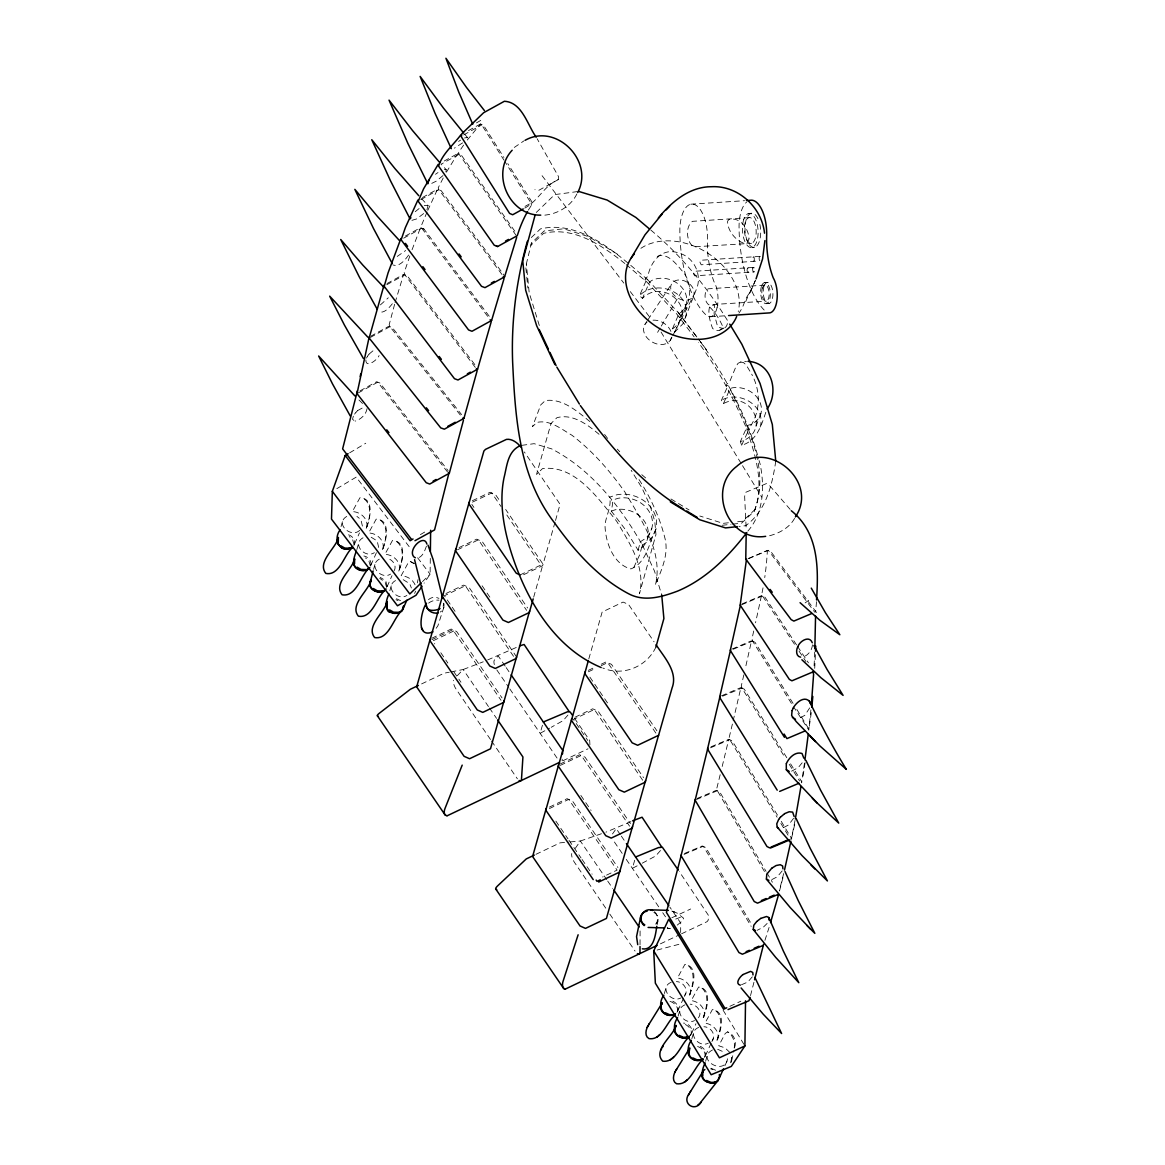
<?xml version="1.0" encoding="UTF-8"?>
<svg xmlns="http://www.w3.org/2000/svg" width="1165" height="1165" viewBox="0 0 1165 1165"><rect width="100%" height="100%" fill="white"/><g stroke="black" fill="none" stroke-linecap="round" stroke-linejoin="round"><path stroke-width="0.75" stroke-dasharray="5 3.75" d="M524.731 208.113C537.939 201.312 544.201 185.483 558.545 179.454L558.545 176.643L537.152 138.751M816.519 601.722L815.602 612.091M640.036 944.699L640.109 928.476M680.651 932.568L680.695 922.986L669.802 907.04M430.293 558.385L430.103 574.199L424.06 583.214M354.102 544.696L352.573 539.439L349.238 536.526M370.368 566.074L368.839 560.816L365.504 557.904M386.634 587.437L385.105 582.18L379.703 578.321M814.102 665.827L814.772 650.376M815.398 654.643L814.699 668.725M589.912 744.755L589.708 740.503L574.491 718.222M816.505 612.513L770.982 551.773L768.318 550.317L767.415 550.404L766.818 559.04A506.862 170.804 67.1 0 1 764.735 577.607M775.759 461.136C772.293 484.669 766.104 510.998 745.658 525.706L738.96 526.449M346.748 516.43C334.224 523.624 351.481 539.031 360.087 529.959M363.014 537.793C351.582 544.026 365.067 558.821 374.358 552.705M362.417 526.085L360.873 519.546L356.912 516.401M366.757 527.046C368.49 518.702 360.218 511.668 352.354 511.624L359.941 497.717C375.45 498.329 369.756 520.799 365.825 529.318C369.727 519.91 373.674 502.843 361.514 497.368M379.28 559.171C367.849 565.389 381.334 580.199 390.625 574.068M378.683 547.463L377.154 540.924L370.659 536.919M383.023 548.424C384.756 540.079 376.484 533.046 368.621 532.988L376.208 519.095C391.717 519.692 386.023 542.176 382.091 550.681C385.994 541.288 389.94 524.206 377.78 518.731M387.129 586.476L385.804 580.825L380.183 577.359M395.547 580.549C384.115 586.767 397.6 601.577 406.891 595.446M399.289 569.802C401.037 561.443 392.751 554.424 384.887 554.365L392.474 540.473C407.983 541.07 402.289 563.554 398.357 572.059C402.26 562.666 406.206 545.584 394.047 540.109M464.617 134.121L467.442 137.441L465.84 140.018M810.884 709.893L808.787 729.989L793.569 706.82M811.321 712.572L808.787 729.989M367.048 408.624C366.13 414.551 360.742 419.502 355.165 421.118M672.409 328.923C699.757 309.875 663.176 277.052 642.483 298.371L639.498 295.706L646.866 278.974C643.255 282.556 645.556 276.848 647.813 276.717C650.492 261.441 662.113 246.791 679.253 253.169C693.306 257.057 701.374 272.93 697.369 286.692L682.879 323.855L674.797 332.01L672.409 328.923L679.006 313.545L680.913 312.38A22.747 18.815 20.9 0 0 681.569 287.129A22.747 18.815 20.9 0 0 652.516 280.081L649.619 281.872L642.483 298.371M685.53 317.739C692.432 292.269 655.91 278.231 639.498 295.706M765.813 412.308C761.415 425.24 756.697 441.302 741.654 445.205L740.343 441.593C772.118 432.244 751.076 388.746 723.436 403.585L721.441 400.265L728.198 385.193L726.13 385.79L727.077 383.576L729.144 382.979L736.091 366.305L738.028 363.334L740.634 362.024L746.503 361.412M760.206 427.016C766.322 405.653 739.061 389.984 721.441 400.265M804.418 763.483L801.52 782.851M805.102 762.507L802.554 779.516M812.456 644.827C812.034 650.376 808 655.72 802.539 657.089M677.389 1011.54C678.642 1006.56 673.865 1002.279 669.394 1001.186M704.912 1056.684C706.15 1051.689 701.374 1047.408 696.918 1046.316M528.371 210.093L531.473 205.142L531.852 201.822L507.765 163.595M734.198 1048.136C735.261 1042.296 732.974 1034.855 727.572 1031.87L725.242 1033.457L718.732 1045.762L725.081 1047.888L730.266 1052.854M795.025 820.495L791.326 839.222L790.321 838.917M611.305 511.071L615.338 509.746A25.747 22.018 15.9 0 1 644.434 521.279A25.747 22.018 15.9 0 1 641.507 548.045L638.1 550.259L625.823 530.133L611.305 511.071L612.63 503.717L612.033 500.266M763.031 587.83L761.881 593.728L762.493 595.956L795.083 645.133M671.215 982.27C658.924 987.177 670.865 1003.313 680.811 997.997M676.938 1012.312C680.841 1007.23 675.351 1000.604 669.759 1000.517M684.976 1004.842C672.671 1009.749 684.627 1025.884 694.573 1020.569M684.365 996.395C689.243 990.235 683.593 981.731 676.384 981.585M690.059 994.59C692.869 986.522 685.209 978.76 677.447 978.061L684.86 964.431C699.83 966.528 692.549 988.43 688.835 996.745C692.33 987.279 697.398 970.984 686.302 964.169M689.229 1036.282C695.418 1031.972 690.044 1022.943 683.506 1023.088M698.738 1027.399C686.433 1032.306 698.374 1048.456 708.335 1043.141M703.806 1017.162C706.631 1009.094 698.971 1001.318 691.209 1000.619L698.621 987.003C713.592 989.1 706.296 1010.987 702.597 1019.302C706.092 1009.851 711.16 993.556 700.049 986.726M704.461 1057.441C708.364 1052.359 702.859 1045.748 697.267 1045.646M712.499 1049.971C695.141 1058.941 724.79 1076.475 727.528 1058.767M711.888 1041.539C716.766 1035.365 711.116 1026.875 703.908 1026.729M717.567 1039.733C720.392 1031.666 712.732 1023.889 704.971 1023.19L712.383 1009.56C727.353 1011.657 720.057 1033.559 716.359 1041.874C719.854 1032.408 724.921 1016.128 713.81 1009.298M731.329 1062.291L731.605 1055.941M734.634 1047.364C736.819 1041.379 733.804 1033.879 727.572 1031.87M794.719 824.398L791.326 839.222M657.177 924.573L657.89 921.195M417.318 582.908L418.017 579.602M796.569 644.929L764.997 597.237L762.493 595.956L761.459 595.708L755.532 622.794M753.711 631.022L751.978 638.886L752.575 641.07L792.608 705.291M731.693 1060.631L733.892 1050.684M793.059 703.354L755.037 642.352L752.575 641.07L751.542 640.823L745.454 667.793M743.838 674.87L741.304 685.894L741.916 688.034L785.428 758.182M786.812 757.745L744.289 689.199L740.911 687.583L733.193 720.64M777.492 815.165L732.188 740.867L728.751 739.294L721.878 767.75M732.392 724.062L729.203 737.416L729.785 739.644L777.084 817.204M783.652 873.561L779.327 890.861M617.348 254.087L588.689 236.684L563.744 228.791L544.23 230.932L531.473 242.961L525.721 266.436L526.609 275.406M732.741 524.134L741.595 523.158L754.323 511.144C765.099 483.344 754.949 453.826 745.979 427.045C732.989 397.367 717.888 368.431 698.403 342.495M754.323 511.144C770.764 469.102 746.838 424.89 729.29 387.202M720.174 774.681L716.795 788.414L717.363 790.7L764.691 871.901M730.528 1062.815L732.159 1056.291M750.508 995.594L754.134 981.527M779.531 890.89L782.953 877.638M531.473 242.961L530.832 245.364L543.56 233.364C573.864 226.039 602.174 245.567 624.848 263.479M341.054 526.565L342.423 521.658M356.854 549.574L358.689 543.036M373.586 569.321L374.97 564.413M389.853 590.699L391.236 585.791M394.629 304.254L389.183 324.671L389.925 326.681L461.631 416.691M395.095 302.594L403.6 274.401L407.153 275.712L476.354 366.625M533.687 597.179L543.006 564.151L505.668 509.454M555.035 522.197L542.657 565.666L523.333 574.855M555.53 520.464L560.059 504.285L524.337 451.976M542.439 725.227L540.138 733.309L549.632 728.154M588.791 658.968L602.159 612.018L623.086 602.072L628.561 604.489L654.06 641.799M634.692 860.236L632.391 868.318L640.4 864.153M664.341 993.556L666.234 987.032M678.103 1016.128L679.996 1009.604M691.864 1038.699L693.757 1032.161M705.626 1061.257L707.505 1054.733M443.88 607.242L437.909 625.751L434.443 630.789M793.554 818.354L788.545 824.951L781.832 828.49M764.924 940.373L769.089 927.427M365.868 359.927C365.592 368.81 377.46 359.912 379.091 355.543M426.434 546.137C424.628 551.06 422.225 558.574 415.73 557.991M409.847 255.951L404.182 272.654L404.838 274.794L476.398 368.824M412.046 249.761L420.478 227.728L424.016 229.083L489.344 316.399M567.938 715.062L563.161 720.596L551.22 727.295M660.497 850.523L655.677 855.984L642.002 863.323M353.344 416.167L352.544 419.313L354.888 421.177M681.365 316.953L686.243 304.152M638.1 550.259L640.386 541.74M756.027 426.23L760.92 413.415M745.687 301.648C747.974 295.997 757.323 276.454 750.537 291.527C742.673 301.779 746.022 302.871 738.96 313.137M445.846 171.91L446.268 169.77L441.666 164.702M353.854 545.526C356.606 540.909 352.427 535.419 347.651 534.604M394.09 570.908C397.265 565.578 392.445 559.229 386.926 558.297M414.624 593.436L415.556 591.165M655.851 529.376C648.803 542.803 646.968 562.506 630.92 568.913C613.271 564.617 605.188 541.652 605.014 524.993C605.946 515.789 611.8 506.411 609.644 497.135M647.682 538.303L651.847 528.298M674.797 332.01L681.379 316.676L679.632 317.754L680.564 315.511L682.311 314.433C691.093 300.73 693.51 282.614 681.409 270.076C675.846 263.465 669.263 255.004 659.841 255.237L656.783 256.795M749.896 292.954L756.07 278.872L753.959 283.707M809.69 707.912L804.797 715.354L797.646 719.256M427.074 212.001L421.133 226.156L421.745 228.209L490.421 320.011M427.788 210.399L437.516 189.225L441.098 190.579L504.401 275.566M354.568 543.953L359.461 532.9M376.426 552.691L370.135 566.904C372.873 562.287 368.693 556.797 363.917 555.982M387.1 586.694L391.993 575.656M723.436 403.585L730.207 388.484L732.465 387.814A22.747 18.815 20.9 0 1 759.362 400.978A22.747 18.815 20.9 0 1 751.134 424.395L747.697 425.385L740.343 441.593M677.899 1010.608L683.651 997.983M691.66 1033.166L695.971 1023.7M705.422 1055.738L711.174 1043.112M724.921 1065.684L727.077 1060.951M408.624 255.048C405.303 259.722 399.275 267.266 393.086 265.008M741.654 445.205L749.255 428.807C745.003 431.501 747.449 425.793 750.231 426.579C760.92 410.721 760.527 390.217 751.687 374.169M802.161 762.798L798.243 767.589L791.283 771.332M443.224 177.954L438.244 187.74L438.826 189.706L503.397 276.411M670.268 340.34L671.943 337.107M672.788 335.491L692.957 296.769A12.48 9.233 30.4 0 0 681.583 280.124A12.48 9.233 30.4 0 0 672.686 293.434A12.48 9.233 30.4 0 0 692.957 296.769M366.524 358.077L367.499 356.242M446.428 172.187L457.801 153.532L461.209 154.974L515.964 232.854M794.574 518.381C789.142 528.284 778.147 533.89 767.429 536.264M684.685 995.216L685.806 993.25M698.447 1017.788C702.946 1011.919 696.597 1004.259 690.146 1004.157M712.208 1040.345L713.315 1038.379M576.85 194.002C570.544 206.86 556.579 214.637 542.526 215.321M426.914 209.656L428.065 205.608L421.177 198.283M690.35 1035.539C693.67 1030.53 688.034 1024.763 683.156 1023.744M655.895 647.099C646.764 666.759 622.838 676.719 602.771 667.982M657.599 332.345L660.366 327.656M661.283 326.084L682.413 290.114M392.328 303.759C389.27 307.575 383.824 314.244 378.552 311.536M782.166 870.939L777.244 876.808L770.72 880.172M752.299 976.823L747.828 982.008L740.605 985.153M633.818 567.413L639.541 555.079L642.396 545.06C620.363 506.629 591.587 469.641 551.569 448.845L534.123 443.676L522.153 445.292M536.279 212.452L554.686 194.613L578.685 191.424M644.944 324.351L646.939 321.322M647.944 319.807L671.87 283.445M767.138 923.437L763.381 927.151L757.206 930.296M575.277 848.353L580.345 841.014L604.256 832.757M747.872 531.109C763.89 512.658 764.691 486.839 760.119 463.961L759.07 460.597M463.626 145.101L458.631 152.295L459.097 154.29L516.022 235.257M367.63 356.082L368.985 354.204M354.568 414.128L355.893 412.41M467.281 140.033L480.519 123.971L483.562 125.296L503.906 157.479M380.387 304.91L388.28 297.789M369.116 354.073L374.722 349.34M423.652 213.559L416.589 218.947L411.594 220.447M457.292 675.685L463.16 669.525L483.227 661.807M356.024 412.264L357.611 410.619M422.502 581.612L430.103 574.199L415.978 555.632M397.207 256.446L405.668 250.519M442.991 175.595L436.191 181.201L429.9 184.274M531.313 237.544L540.502 228.879C574.068 221.117 604.883 243.864 629.377 264.207M755.342 509.192L742.6 521.221L735.494 521.993M415.221 211.695L419.779 207.996M808.728 600.31L805.146 602.888M462.607 142.873L454.365 148.159M357.728 410.517L364.732 406.701M514.289 147.445L523.915 140.892M435.477 174.299L438.011 172.537M458.573 141.446L460.583 140.12M639.993 542.002L645.366 538.492A26.999 23.096 15.9 0 0 648.424 510.43A26.999 23.096 15.9 0 0 617.931 498.329L611.581 500.411M642.177 545.191L648.381 541.157A31.164 26.649 15.9 0 0 651.919 508.785A31.164 26.649 15.9 0 0 616.722 494.819L609.397 497.207M677.244 925.112L682.457 920.801L683.593 918.209L677.2 913.142L670.516 910.637L674.812 911.991M480.766 120.388L475.669 123.359M349.617 452.85L365.766 443.239M336.816 488.659L356.213 477.111L410.546 548.497M420.376 534.619L424.788 531.997M468.461 130.611L480.519 123.971L481.771 124.932L503.994 160.173M463.685 134.892L481.771 124.932M444.244 161.003L457.801 153.532L459.097 154.29L441.011 164.25M422.444 197.526L437.516 189.225M420.74 199.666L438.826 189.706M405.405 236.029L420.478 227.728L424.016 229.083M403.658 238.17L421.745 228.209M558.545 179.454L538.944 190.23L534.895 189.677M525.007 206.394L531.036 203.074L504.955 161.702M387.013 283.532L403.6 274.401M386.736 284.755L404.838 274.794M370.659 336.263L388.76 326.302L392.285 327.613L461.602 414.624M370.324 337.471L389.925 326.681M360 390.872L376.572 381.741L380.038 383.067L448.074 470.631M358.136 392.984L377.737 382.193L448.161 472.83M675.744 919.054L681.307 916.942L683.243 917.306M709.616 307.05A28.411 10.558 64.6 0 1 722.489 325.909A27.45 10.194 64.6 0 1 712.631 328.501A27.45 10.194 64.6 0 1 709.616 307.05L714.495 304.735L714.101 313.807L717.509 326.171A27.45 10.194 64.6 0 0 723.887 328.137M719.824 330.132L723.072 328.588M472.393 500.702L490.101 492.285L495.576 494.703L499.61 500.601M472.451 502.144L491.776 492.955L500.994 506.469M459.039 547.579L476.747 539.147L482.223 541.565L527.614 607.999M457.496 549.778L478.422 539.832L526.638 610.387M445.947 593.524L463.655 585.107L469.131 587.524L516.546 656.9M520.056 574.942L540.997 564.981L505.1 512.469M431.822 638.231L451.146 629.042L456.622 631.459L502.013 697.879M431.88 639.672L452.806 629.726L501.023 700.282M453.695 631.008L432.754 640.954L434.778 643.91M421.613 683.913L444.098 673.21L449.297 672.205M516.27 647.463L484.888 661.167M588.325 670.356L594.762 667.297M601.198 664.225L606.033 661.938L611.509 664.356L656.9 730.775M588.383 671.797L594.82 668.739M601.256 665.681L607.693 662.608L656.914 734.634M574.971 717.232L592.679 708.801L598.155 711.218L643.546 777.652M562.812 760.789L588.019 748.804M560.278 763.949L579.587 754.76L585.063 757.177L630.454 823.597M560.336 765.39L581.262 755.43L629.61 826.189M549.37 807.112L567.078 798.695L572.554 801.112L617.931 867.532M549.429 808.568L568.738 799.379L617.086 870.124L602.596 877.012M535.929 854.324L560.03 842.863L568.491 842.091M630.935 821.616L605.96 832.16M660.424 943.839L679.938 934.563M681.525 933.806L707.097 921.646L708.233 920.117L708.305 915.151L679.297 871.595M671.856 917.758L690.67 908.991M729.873 1006.312L740.853 1001.201M748.09 558.574L767.415 550.404M749.008 558.486L768.318 550.317L814.772 612.237M742.149 603.863L761.459 595.708M741.566 604.795L762.493 595.956M732.217 648.978L751.542 640.823M733.266 649.24L752.575 641.07M721.601 695.753L740.911 687.583M722.591 696.204L741.916 688.034M711.043 746.78L728.751 739.294M710.475 747.799L729.785 739.644M697.005 798.491L716.329 790.321L719.722 791.894L766.031 871.333M696.437 799.539L717.363 790.7M684.554 853.45L702.262 845.965L705.742 847.508L751.454 924.049M684.015 854.411L703.325 846.241L751.177 926.379M464.529 137.965L467.442 137.441M424.264 205.535L428.065 205.608M657.104 950.043L680.71 943.854M451.03 671.87L463.16 669.525L488.455 706.543M668.768 928.592L667.297 928.141L670.53 928.505M728.402 522.779L723.086 523.362L699.801 515.993M722.111 525.299L730.965 524.323M570.195 841.945L580.345 841.014L606.703 879.59M414.798 563.671L410.313 561.486L408.74 561.836L401.153 575.743C406.964 575.947 412.701 579.355 415.046 584.772M444.287 169.449L446.268 169.77M690.772 204.195L744.61 200.686M748.644 213.472L751.236 213.297M749.051 217.637L692.418 221.335C685.093 226.927 686.389 241.359 693.335 246.893L751.512 243.325M751.906 247.49L754.498 247.315M759.973 256.387L700.748 260.246L699.932 262.14L701.184 264.79L758.619 261.047M753.493 267.426L694.267 271.285L693.466 273.775L694.704 275.828L753.93 271.969M764.488 282.629L767.08 282.469M764.735 285.134L708.102 288.833C703.529 292.328 704.344 301.327 708.669 304.793L766.264 301.167M766.512 303.672L769.089 303.497M710.621 316.749L726.771 315.686M740.634 362.024L743.459 362.548L746.139 364.922L751.658 374.067M717.669 1049.286L724.79 1052.446M711.029 1068.218L717.203 1070.955M667.516 928.185L669.03 928.68M403.192 579.675L409.687 583.68L411.391 587.976M396.464 598.723L400.556 600.659M710.665 1068.888L712.805 1069.616M410.313 561.486L413.721 563.554M395.969 599.698L398.037 600.659M670.982 498.984L689.083 509.964M599.058 434.297C587.524 424.657 572.86 413.429 556.972 417.667L551.03 423.478L536.512 474.461L542.439 468.65C575.102 464.325 598.519 499.028 616.649 521.221C629.406 542.613 646.094 567.821 639.41 593.801L655.968 534.531L654.745 521.148L649.953 505.231L641.915 487.858L631.168 470.238M650.842 230.088C681.904 256.038 707.839 288.105 728.809 322.647M630.746 265.358L647.798 279.789M626.231 264.644L646.954 282.134L677.054 314.361L694.136 336.86M589.883 421.555C577.359 411.376 562.506 398.11 545.293 400.571L540.822 404.779L532.492 426.608L536.963 422.4C549.982 419.546 561.312 429.113 571.869 435.2C592.65 451.088 609.921 470.893 624.979 492.183C641.1 519.677 663.555 551.598 655.414 584.99C661.516 569.641 669.424 553.797 664.603 536.905C659.186 515.76 649.764 495.853 637.779 477.665M641.799 474.694L647.332 479.368M358.951 399.974L363.014 403.964M667.953 928.447L667.37 927.675M647.099 279.163L678.117 312.38L706.733 350.083M617.319 449.122L619.736 451.7M790.118 509.367L769.905 485.951L766.381 483.591L745.454 492.431L744.653 496.625L746.197 529.099M542.075 175.697L623.799 283.08M630.309 291.629L651.191 319.079M677.943 312.06L699.32 340.238M700.398 341.651C725.737 377.3 747.522 416.313 758.561 458.908M604.606 434.443L607.81 438.681M471.869 504.416L473.922 507.416M589.854 677.069L608.305 704.082M642.687 780.23L594.354 709.485L573.428 719.431L587.772 740.445M482.106 585.791L491.324 599.305M513.547 656.332L465.33 585.777L444.404 595.737L456.709 613.737M505.202 666.162L498.271 656.026L494.441 660.06A7.194 2.665 64.6 0 0 494.484 665.099M506.193 667.618L510.154 673.414M620.29 834.591L616.212 828.621L612.892 833.412A6.859 2.548 64.6 0 0 612.411 834.213M621.324 836.091L625.401 842.062M496.814 669.919L508.799 687.452M509.804 688.908L557.482 758.692M622.183 853.377L615.033 842.921A6.859 2.548 64.6 0 1 613.504 840.14M626.26 859.362L658.735 906.865M662.725 912.705L665.725 917.103M580.84 795.404L591.092 810.403M489.475 708.029L496.567 718.412M607.708 881.075L612.775 888.487M440.821 652.75L447.87 663.06M453.913 671.914L460.961 682.224M555.865 821.121L567.952 838.8M568.971 840.285L581.044 857.964M582.063 859.435L592.126 874.172M490.523 739.527L456.156 689.243A7.194 2.665 64.6 0 1 453.36 680.302M491.528 741.013L516.838 778.031A6.859 2.548 64.6 0 0 517.406 778.817M605.756 908.161L574.389 862.26A6.859 2.548 64.6 0 1 571.753 853.537M609.805 914.088L635.056 951.048M797.559 646.415L808.423 662.812M799.03 651.104L805.932 661.531M796.86 709.456L809.398 729.931M790.584 763.832L801.928 782.108M789.215 764.284L799.612 781.045M661.05 332.04L741.668 464.267M742.513 465.651L761.692 497.091M781.264 821.354L791.778 838.873M780.87 823.407L788.428 835.815M723.115 1010.201L744.901 1045.922M642.308 544.871L654.497 571.083L661.72 594.966M766.934 872.891L772.38 882.24M539.308 325.486L529.201 292.794L526.362 264.062M531.036 203.074L531.473 205.142M526.784 277.197L527.862 287.959M727.382 323.579A27.45 10.194 64.6 0 1 724.703 327.816M562.185 759.216A6.859 2.548 64.6 0 1 562.069 760.541M443.501 603.15A8.927 7.791 17.6 0 1 440.239 612.062M428.458 599.684A8.927 7.791 17.6 0 1 438.957 598.373M443.894 603.426A8.898 4.835 -13.7 0 1 443.035 606.077M428.603 603.121A8.898 4.835 -13.7 0 1 439.016 600.164M653.885 912.355A8.927 7.558 12 0 1 655.531 924.442M654.526 911.671A8.898 8.286 -88.3 0 1 655.808 924.18M671.433 337.675A14.97 11.082 30.4 0 1 651.439 341.563A14.97 11.082 30.4 0 1 646.968 322.239M653.012 320.171A14.97 11.082 30.4 0 1 670.924 331.472M640.896 248.305A60.478 44.765 30.4 0 1 708.262 253.475A60.478 44.765 30.4 0 1 738.231 311.637M759.857 224.321A17.111 7.776 86.3 0 1 753.143 247.344A17.111 7.776 86.3 0 1 745.644 221.889A17.111 7.776 86.3 0 1 758.692 220.374M759.871 260.727A2.286 1.034 86.3 0 1 759.158 257.989A2.286 1.034 86.3 0 1 760.25 256.402M764.167 310.065A83.137 37.775 86.3 0 1 739.061 225.34A30.174 13.718 86.3 0 1 746.59 202.098M748.993 238.912L747.304 242.932L745.687 243.703C736.324 241.796 727.368 230.816 727.601 221.204L728.78 219.617C739.702 216.209 749.008 228.922 748.993 238.912M747.348 268.605L747.216 269.1A2.315 0.888 -87.2 0 0 747.974 272.348L748.192 272.217A2.301 0.83 -88.1 0 0 748.673 268.751A2.301 0.83 -88.1 0 0 747.362 268.605M754.119 260.552A2.301 0.743 -89.9 0 0 753.682 256.824A2.301 0.743 -89.9 0 0 752.852 259.897A2.301 0.743 -89.9 0 0 754.119 260.552M764.022 286.255A10.587 4.806 86.3 0 0 767.837 303.41A10.587 4.806 86.3 0 0 772.41 289.284A10.587 4.806 86.3 0 0 764.022 286.255M752.823 268.241A2.286 1.034 86.3 0 0 753.653 271.94A2.286 1.034 86.3 0 0 754.643 268.897A2.286 1.034 86.3 0 0 752.823 268.241M717.072 307.691A19.994 9.087 86.3 0 0 713.985 281.653A54.755 24.887 86.3 0 1 707.446 239.145A30.174 13.718 86.3 0 0 694.369 204.472A30.174 13.718 86.3 0 0 679.85 229.214A83.137 37.775 86.3 0 0 705.903 314.87A19.994 9.087 86.3 0 0 717.072 307.691M743.707 219.603A17.111 7.776 86.3 0 0 749.867 247.33A17.111 7.776 86.3 0 0 757.265 224.495A17.111 7.776 86.3 0 0 743.707 219.603M761.429 286.43A10.587 4.806 86.3 0 0 765.245 303.57A10.587 4.806 86.3 0 0 769.817 289.444A10.587 4.806 86.3 0 0 761.429 286.43M745.309 222.267A12.917 5.869 86.3 0 0 749.969 243.194A12.917 5.869 86.3 0 0 755.546 225.952A12.917 5.869 86.3 0 0 745.309 222.267M762.405 288.032A8.068 3.67 86.3 0 0 765.303 301.094A8.068 3.67 86.3 0 0 768.798 290.333A8.068 3.67 86.3 0 0 762.405 288.032"/><path stroke-width="1.5" d="M816.534 599.917C818.602 567.938 818.704 532.711 791.297 510.736M640.022 946.504L639.993 951.907A7.194 2.665 64.6 0 1 637.401 953.567M803.821 758.153L802.03 753.478C795.244 751.236 788.967 757.818 786.39 763.512M430.38 551.351L430.642 530.25M726.742 1007.783L723.611 1009.24L668.725 919.229L653.725 950.931L655.356 983.173L711.174 1074.727L731.314 1066.412L744.901 1045.922L745.527 1000.822M815.558 615.994L814.845 648.657M370.295 583.403L370.921 580.17C369.159 590.291 349.107 604.737 358.369 616.168C372.349 619.008 376.878 596.596 385.018 590.407M402.944 607.111L402.318 610.329C393.639 616.693 389.212 640.255 374.649 637.546C365.373 626.115 385.426 611.669 387.188 601.533L387.071 606.557M348.146 453.738L345.204 455.486L332.331 491.324L331.486 519.08L397.483 605.785L416.007 595.257L422.05 586.228M815.544 651.206L815.762 646.065M794.151 816.505L792.637 812.121L789.186 811.757L784.657 813.621M562.535 753.915L562.753 750.391L511.144 674.87M340.122 529.842C332.287 540.225 340.733 553.885 352.398 547.434M356.388 551.22C353.985 556.957 350.942 565.972 358.441 569.321C362.067 571.112 367.135 570.937 369.786 567.588C361.092 573.952 356.679 597.514 342.102 594.791C332.841 583.374 352.893 568.913 354.655 558.792L354.539 563.816M369.786 584.233L373.12 570.952M388.935 593.961C386.372 599.596 383.605 608.771 390.945 612.033C394.527 613.955 399.653 613.649 402.318 610.329M764.91 240.602L762.58 258.907L756.07 278.872M403.541 605.917C403.862 612.251 395.809 615.047 390.857 612.397C384.901 612.95 386.838 599.727 386.168 603.776M811.379 704.519L813.607 674.215L812.85 671.957L791.923 680.811L789.36 679.399L740.183 605.159L746.488 559.258M811.816 707.199L812.806 696.466M782.924 868.828L782.632 865.988L780.23 864.721L776.138 865.522L771.798 868.202M752.998 974.945L752.779 972.469L750.595 971.377L743.124 974.493M354.32 559.389L353.636 561.035M370.601 580.767L369.902 582.413M808.306 733.877L804.913 759.915M768.987 920.015L768.842 917.539L766.599 916.506L760.818 918.37M800.952 786.535L795.346 818.82M674.972 1028.535L676.05 1025.418C674.142 1035.088 652.036 1050.306 662.769 1061.184C676.239 1062.99 680.986 1043.272 689.272 1036.923M702.757 1071.989L702.772 1075.47M718.936 1077.567L717.858 1080.683L699.976 1103.226M661.56 846.766L642.075 817.218L632.58 820.83M569.001 711.305L524.104 644.493L519.546 645.905M463.452 420.259L449.326 473.267L429.725 484.043L426.259 482.732L357.014 393.624L369.159 337.093M663.875 995.187C656.419 1004.987 662.637 1019.448 675.292 1014.06M677.622 1017.759C670.166 1027.938 676.486 1041.918 689.039 1036.632M691.384 1040.33C683.913 1050.131 690.219 1064.621 702.801 1059.189M705.145 1062.888C702.073 1069.048 699.335 1079.518 708.16 1082.27C711.291 1083.435 715.354 1083.101 717.858 1080.683M356.883 393.231L357.378 390.799M360.16 376.644L360.757 373.703M703.209 1071.217C695.723 1083.13 721.586 1088.343 719.344 1074.48M790.918 841.217L784.496 870.08M792.054 710.752L791.632 715.543L796.292 721.674L819.956 745.993L846.358 769.366C832.786 747.333 820.655 724.412 809.34 701.155C803.923 695.753 796.059 702.684 793.292 707.941M640.808 916.083L636.556 936.587L637.736 944.655M656.812 926.262C655.589 933.748 654.031 950.786 642.323 948.82M754.585 979.765L763.585 944.349M786.288 763.716L786.331 769.745L794.559 779.137L817.335 803.195L838.742 823.102L820.539 790.088L805.889 760.352M356.985 392.532L342.627 448.86L411.507 539.38M516.561 656.973L503.702 702.422L482.776 712.383L477.3 709.966L429.856 640.546L442.729 595.053M632.493 826.626L619.634 872.075L598.708 882.036M658.589 735.144L645.235 782.196L624.309 792.142L618.833 789.724L571.433 720.349L585.107 671.885M527.381 241.257C516.313 280.576 511.1 321.453 512.644 362.286C515.279 418.017 519.051 477.068 554.671 523.056C574.578 550.827 597.863 577.461 628.459 593.669C644.172 602.159 661.807 596.975 677.433 591.165C705.844 579.34 728.387 556.637 746.823 532.58M383.999 285.192L369.159 338.025L440.749 427.904L444.36 429.171L463.947 418.395L477.082 370.994L476.398 368.824L477.592 369.203L491.135 322.064L490.421 320.011L491.601 320.477L504.052 278.639L503.397 276.411L504.591 276.848L516.663 237.471M778.569 894.618L770.546 922.563M410.459 218.729L410.808 217.462M430.22 639.003L416.662 686.869L464.092 756.318L469.568 758.735L490.494 748.789L504.023 700.835M455.821 549.108L442.38 596.567L489.81 666.031L495.285 668.448L516.212 658.487L529.624 610.941M469.175 502.231L455.5 550.696L502.901 620.071L508.377 622.489L529.303 612.542L533.191 598.883M546.152 808.656L532.594 856.523L580.024 925.971L585.5 928.389L606.426 918.442L619.955 870.488M558.661 764.706L545.803 810.17L593.233 879.619M571.753 718.761L558.312 766.221L605.742 835.684L611.217 838.101L632.144 828.14L645.556 780.594M588.296 660.701L584.786 673.472L632.187 742.848L637.663 745.28L658.589 735.319L672.103 687.889C678.263 671.87 663.89 656.958 656.099 644.784M426.507 603.237C421.613 609.324 414.667 639.41 432.972 631.881M740.547 604.548L730.295 650.39L784.482 737.328M730.615 649.662L719.621 697.34L777.201 790.161M719.985 696.422L707.534 749.022L766.978 846.518L769.395 847.77M707.825 748.148L695.156 800.209L754.221 901.535L757.512 903.152L778.424 894.312M535.085 215.146L522.736 260.596L525.677 290.231L536.643 325.705L554.889 364.601M695.403 799.175L681.059 855.62L738.96 952.577L742.367 954.208L763.293 945.368M681.336 854.819L666.409 912.399L724.674 1007.958M750.056 997.342L748.964 1000.75L728.038 1009.589M578.131 934.781L563.088 981.192A15.946 9.043 -41.4 0 0 563.117 987.614L564.734 989.187M647.856 1026.176C645.73 1029.773 644.478 1036.282 649.022 1038.612C661.837 1040.636 666.686 1021.909 674.448 1015.749M675.38 1071.319C673.239 1074.902 672.001 1081.426 676.53 1083.741C689.957 1085.664 694.748 1065.844 703.034 1059.495M689.127 1093.877C681.612 1103.051 694.544 1112.56 701.068 1102.323M797.748 646.823C795.928 650.172 795.899 656.507 800.632 657.177M577.694 192.516C594.5 161.294 556.404 122.5 525.066 140.324M655.895 647.099L663.89 618.557L661.72 594.966M767.065 409.046C779.618 391.658 771.463 362.417 747.974 361.354M428.269 181.696L427.846 183.808L407.706 143.047L389.037 100.132L412.541 130.553L439.7 162.503M462.199 765.128L445.03 808.408A15.48 7.98 -39.3 0 0 444.71 814.32L446.821 815.937M400.891 238.519L388.047 272.945L384.202 286.357L454.481 378.698L457.991 379.994L477.592 369.203M354.306 559.477C350.039 567.719 362.999 574.287 368.854 568.447M370.572 580.854C366.072 589.708 380.751 596.072 386.052 588.966M337.369 539.657L338.068 537.968L337.602 543.764L342.059 548.278L346.544 549.268L352.587 547.069M792.142 710.534L793.176 708.116M402.668 609.644L406.862 600.179M719.184 1078.309L723.494 1068.844M417.915 200.016L405.376 227.568L401.124 239.815L468.563 329.943L472 331.268L491.601 320.477M795.389 516.925C819.359 481.669 768.085 437.996 736.6 466.481C706.747 488.965 728.241 542.264 765.667 536.337M778.613 819.519L776.749 823.859L777.23 827.165L802.044 855.605L827.412 880.944L810.083 848.105L796.234 818.762M661.924 1003.516C656.579 1011.337 669.118 1018.938 675.467 1013.71M675.685 1026.088C670.341 1033.894 682.879 1041.51 689.229 1036.282M689.447 1048.66C684.103 1056.466 696.641 1064.067 702.99 1058.854M797.865 646.633C799.641 641.143 809.471 634.983 812.267 642.731M648.614 1024.865L662.288 1002.861L661.472 1004.288M660.934 1049.942L661.618 1048.748M662.361 1047.437L663.074 1046.199M676.122 1070.009L689.811 1047.99L689.01 1052.912M689.884 1092.566L702.641 1072.048M647.172 1027.37L649.313 1023.642M674.695 1072.514L676.821 1068.771M688.457 1095.071L690.583 1091.343M661.036 1004.987L661.953 1003.429M674.797 1027.559L675.715 1026.001M688.559 1050.116L689.476 1048.573M702.306 1072.688L703.223 1071.101M631.299 257.844L644.988 234.82L662.084 214.098M520.522 445.525C507.489 451.248 507.066 465.913 504.037 477.679C499.406 500.018 503.018 523.624 509.076 545.366C523.303 594.529 551.846 646.925 601.184 667.53M438.215 164.323L423.623 188.745L418.22 201.327L481.524 286.328L484.99 287.639L504.591 276.848M428.385 181.536L429.39 180.036M352.485 547.667C344.345 553.841 339.816 576.253 325.836 573.413C316.574 561.996 336.627 547.55 338.389 537.415L338.272 542.439M512.163 150.241C490.436 173.177 509.018 215.743 540.749 215.146M778.73 819.374L780.288 817.349M460.918 134.761C453.476 144.882 442.176 153.969 438.608 166.129L494.208 245.203L497.644 246.514L517.231 235.723L519.386 229.374A506.862 189.968 61.2 0 1 527.527 211.564M756.682 921.559L753.813 925.199L753.245 929.495L775.657 957.324L798.811 982.692L783.273 950.873L768.842 917.539M658.341 218.001C671.535 201.967 689.374 186.706 711.32 186.735C737.824 185.177 761.808 207.122 764.531 233.189M666.103 209.904L669.671 206.176M780.404 817.233L784.569 813.68M421.235 582.85L409.818 593.975L332.331 491.324M771.696 868.274L766.788 874.201L766.395 879.109L790.292 907.637L810.767 929.335M742.993 974.595C740.095 976.43 734.562 983.77 740.299 985.182M756.813 921.442L760.716 918.428M656.638 1037.229L657.613 1036.413M658.706 1035.525L659.783 1034.622M670.399 1059.801L673.545 1057.194M684.161 1082.358L685.137 1081.557M686.214 1080.654L687.306 1079.751M703.558 1070.562L704.869 1069.47M697.922 1104.93L698.898 1104.114M369.8 584.233C370.863 590.888 380.052 594.354 385.12 589.825M413.036 538.987L410.095 540.735L345.204 455.486M523.231 208.943L512.673 214.753L509.586 213.428L461.325 136.756L461.791 133.8L483.635 112.714L504.358 101.282C522.313 102.112 527.614 125.674 536.25 137.164M505.479 241.068L508.493 239.408M491.339 283.051L494.353 281.391M467.354 373.805L470.369 372.145M447.68 426.405L455.209 422.254M433.089 481.13L436.103 479.47M414.973 540.691L434.56 529.9L449.195 472.073M418.395 685.442L410.357 689.258L379.761 712.907A15.946 2.097 -28.5 0 0 377.242 715.601L445.394 815.383M447.331 815.704L559.608 762.303M534.327 855.095L526.289 858.911L497.834 885.677A15.48 3 -30 0 0 495.664 888.88L563.831 988.706M600.252 879.823L597.033 881.352L596.16 880.07M565.2 989.129L657.162 945.383M744.901 1045.922L719.417 1057.805L653.725 950.931M543.356 721.994L567.501 711.771L570.18 712.004L572.466 715.252M811.554 613.606L793.846 621.091L791.166 619.62L745.76 559.098L746.212 532.725M804.636 731.125L786.928 738.61L784.074 734.023M779.633 791.414L798.957 783.259M771.012 847.086L787.103 840.285M770.4 848.062L789.724 839.907M761.342 900.56L766.162 898.521M769.381 897.152L774.215 895.113M746.124 951.674L749.343 950.305M754.177 948.266L759.012 946.228M635.609 857.003L658.443 847.596L662.375 847.232L678.278 870.109M350.854 548.264L344.738 548.06L340.821 545.773M367.121 569.641L361.004 569.423L357.087 567.151M383.387 591.019L377.271 590.801L373.353 588.529M399.653 612.382L393.537 612.178L389.62 609.907M737.285 526.624L725.547 527.92L699.83 519.779L670.283 501.838M673.588 1014.73L669.482 1014.657L665.361 1012.778M687.35 1037.287L683.243 1037.214L679.122 1035.336M701.112 1059.859L696.99 1059.786L692.884 1057.907M714.859 1082.431L710.752 1082.358L706.631 1080.479M746.401 200.569L749.998 200.322A30.174 13.718 86.3 0 1 766.672 235.272A54.755 24.887 86.3 0 0 773.211 277.794A19.994 9.087 86.3 0 1 777.07 299.128A19.994 9.087 86.3 0 1 769.847 312.875L728.576 315.569M812.85 671.957L813.738 671.957M650.609 909.836L668.419 910.36M648.09 927.442L664.021 927.908M578.685 191.424L607.154 200.06L635.901 217.476L649.473 228.952M755.488 930.5L753.245 929.495M462.753 418.104L463.947 418.395M768.871 880.347L766.395 879.109M495.868 889.245L496.756 889.754M778.569 828.228L777.23 827.165M789.215 771.405L786.331 769.745M795.491 719.286L792.375 717.363M496.436 246.048L497.644 246.514M378.421 716.533L377.431 715.936M520.056 574.942L516.255 573.195L468.825 503.746L483.912 451.001L485.514 449.355L506.44 439.394C512.047 438.535 517.61 442.904 520.944 447.127M415.366 557.758L414.318 557.263C406.614 550.521 424.031 533.046 426.871 544.055M683.666 509.178C641.172 484.087 609.12 444.957 580.359 405.595M686.68 511.013L697.223 517.406M800.078 602.698L820 620.377L839.849 634.736L825.373 612.644L811.277 588.121M367.907 337.224L329.666 296.143L344.461 325.122L363.393 358.456M801.884 659.74L820.917 677.724L843.096 695.374L827.063 669.453L813.927 645.57M810.068 736.193L815.485 741.624M812.325 798.156L817.335 803.195M806.69 925.214L814.845 933.354L798.214 900.589L785.006 871.522M815.092 869.119L810.957 864.925M384.232 287.682L362.868 265.139L340.719 239.509L359.199 276.76L377.14 309.104M354.874 395.911L318.642 355.995L332.506 383.897L350.345 416.109M399.347 240.441L377.445 216.457L354.844 189.356L373.426 228.369L392.357 263.727M418.774 195.705L394.979 168.634L371.766 139.713L390.552 180.91L409.862 218.525M463.685 133.028L443.457 108.083L420.128 76.409L435.04 113.311L451.306 148.654M484.407 110.573L466.466 87.419L445.918 58.25L458.675 91.86L472.772 124.218M741.115 987.964L763.206 1014.176L781.613 1033.515L754.876 977.406M426.346 407.794L428.589 410.604M386.751 429.798L388.95 432.637M439.19 356.461L441.389 359.359M770.08 589.403L772.249 592.286M405.42 243.369L407.604 246.281M422.866 266.683L425.05 269.596M459.039 253.955L461.194 256.853M626.421 843.562L668.812 905.598M497.586 719.897L522.925 756.988L521.541 778.54A6.859 2.548 64.6 0 1 519.153 780.492M613.795 889.973L639.104 926.99M729.727 324.147L741.887 344.287L760.061 383.474L772.322 424.468L775.759 461.136M556.855 367.15L579.413 404.051M421.41 627.775L422.181 629.158M422.327 629.435L422.939 630.513M539.191 329.477L548.409 349.136M549.938 352.413L556.084 365.519M428.036 545.205L433.06 559.36L442.642 598.257M810.156 703.092L809.427 701.243M414.565 559.651L426.492 607.052M438.186 612.863A8.927 7.791 17.6 0 1 426.405 605.29M440.079 608.494A8.898 4.835 -13.7 0 1 426.943 608.247M644.813 924.908A8.927 7.558 12 0 1 640.575 917.03A8.927 7.558 12 0 1 647.172 911.132M644.158 925.607A8.898 8.286 -88.3 0 1 652.677 910.477M736.673 316.458A60.478 44.765 30.4 0 1 658.473 327.947A60.478 44.765 30.4 0 1 634.401 253.883"/></g></svg>
